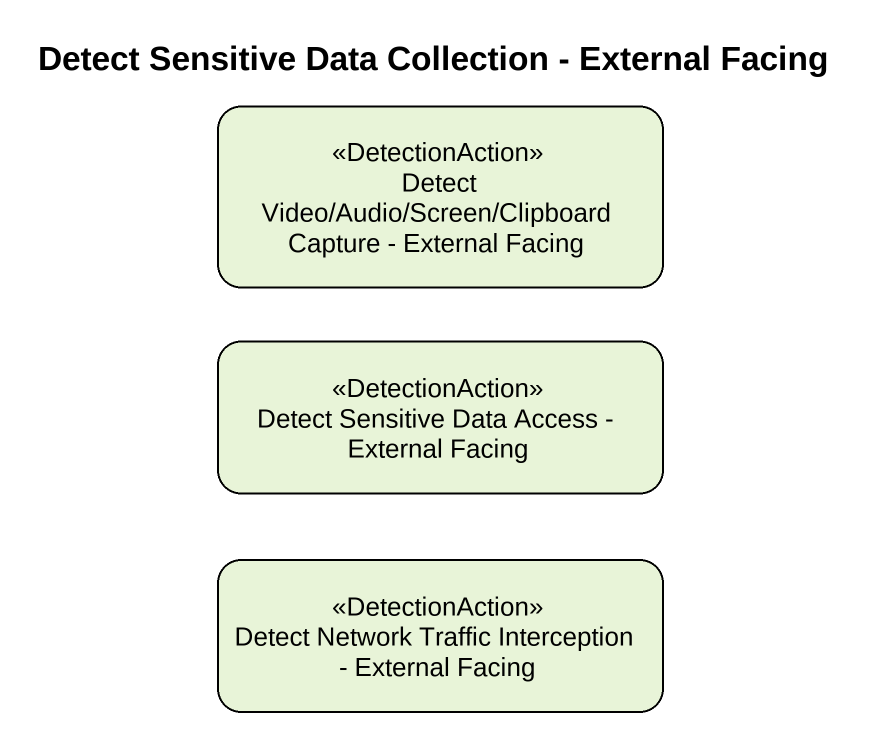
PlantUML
@startuml
title Detect Sensitive Data Collection - External Facing
hide empty description
state "Detect Video/Audio/Screen/Clipboard Capture - External Facing" as Detect_Video_Audio_Screen <<DetectionAction>>
state "Detect Sensitive Data Access - External Facing" as Detect_Sensitive_Data <<DetectionAction>>
state "Detect Network Traffic Interception - External Facing" as Detect_Network_Traffic <<DetectionAction>>
@enduml
